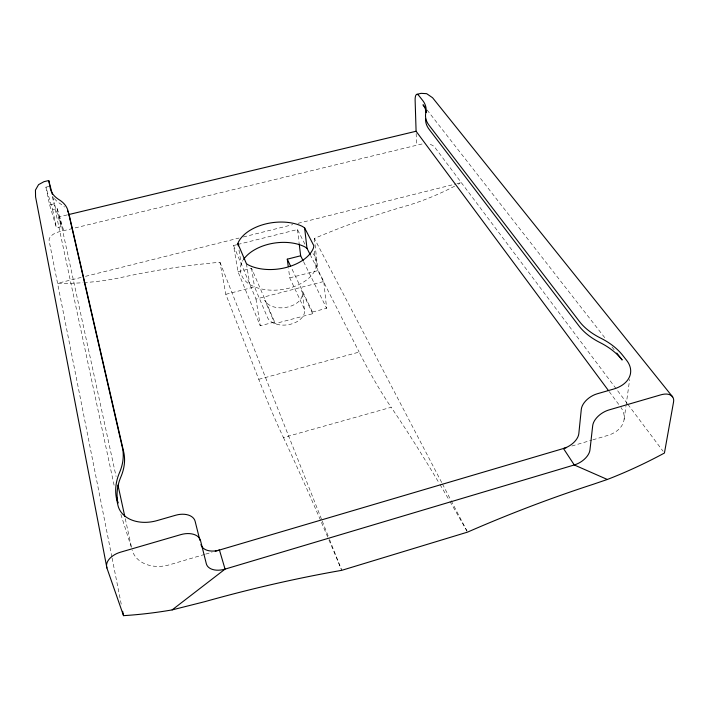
<?xml version="1.0" encoding="UTF-8"?>
<svg xmlns="http://www.w3.org/2000/svg" width="709" height="709" viewBox="0 0 709 709"><rect width="100%" height="100%" fill="white"/><g stroke="black" fill="none" stroke-linecap="round" stroke-linejoin="round"><path stroke-width="0.53" stroke-dasharray="3.54 2.66" d="M624.115 419.356L625.923 406.408M626.065 405.335L629.672 379.439M204.653 554.411L169.788 564.701A32.96 25.125 -19.5 0 1 132.096 549.945M205.707 554.101L212.044 552.222M571.853 446.023L591.793 440.138M592.839 439.828L607.524 435.494A31.391 21.669 7.8 0 0 620.995 407.498M83.919 282.652A267.133 246.564 -0.3 0 0 117.774 278.238A493.925 294.191 -16.9 0 1 219.958 262.268L225.817 294.306L258.758 379.324A593.353 79.222 77.7 0 0 283.44 437.568L391.173 407.285A1710.197 168.166 69.2 0 1 438.933 482.776M258.758 379.324L359.135 352.089A579.12 146.692 80.1 0 0 391.173 407.285M312.669 313.706L301.671 290.601A19.249 12.15 -7.8 0 1 288.439 306.882A19.249 12.15 -7.8 0 1 264.803 300.173L274.879 323.667L312.669 313.706L312.465 312.031L291.08 267.151M236.726 244.738L233.527 245.544L237.985 271.715L260.256 325.786L274.631 322.001L274.879 323.667M312.465 312.031L326.619 308.309L323.783 281.491L310.826 255.905M233.527 245.544L255.984 299.065L323.783 281.491M225.817 294.306L254.531 286.923L267.435 317.375A18.992 12.221 -7.8 0 0 290.779 324.173A18.992 12.221 -7.8 0 0 303.798 307.839L289.742 277.857L288.51 268.516M289.742 277.857L317.907 270.608L359.135 352.089M237.985 271.715L251.553 268.268L274.631 322.001M81.189 277.414L57.571 283.308A267.133 246.564 -0.3 0 0 82.909 282.723M85.488 276.342L239.03 238.038M243.329 236.966L292.72 224.647M298.09 223.308L455.931 183.932M457.004 183.666L461.302 182.594A268.259 228.218 -50.8 0 1 458.448 184.163M237.79 244.472L297.47 229.53L304.976 244.348M45.925 187.158L49.63 204.928L56.454 227.811L61.142 226.676L57.252 208.73L52.661 209.82L45.925 187.158L50.596 186.059M67.142 214.933L59.609 216.741L116.09 476.475M59.432 218.789L60.159 218.62M49.63 204.928L54.398 203.793L61.142 226.676M313.059 253.618L315.106 256.233L316.763 262.179L315.797 268.445A38.552 23.557 -7.8 0 1 288.811 288.217A38.552 23.557 -7.8 0 1 251.066 285.195C243.081 281.118 237.604 271.653 241.592 262.933A38.552 23.557 -7.8 0 1 242.983 260.327M427.084 109.992L605.185 338.228M611.982 346.94L614.703 350.423M627.252 403.536L434.67 147.144A10.936 5.876 -2.8 0 0 428.36 144.016M627.917 404.422L663.101 451.261M609.226 391.598L619.108 404.928M454.62 186.192A268.259 228.218 -50.8 0 1 408.233 205.362A466.744 276.918 -25.4 0 0 314.388 238.446L441.937 483.015M442.443 483.999L450.64 499.712M451.154 500.696L467.036 531.147M303.594 261.718L326.619 308.309M219.958 262.268L321.833 520.025M322.24 521.053L329.144 538.503M329.552 539.531L341.72 570.337M120.858 514.397L131.528 547.933M57.252 208.73L63.695 230.673M125.271 518.678L131.626 547.897M52.829 196.49L54.398 203.793M52.422 196.783L114.229 485.842M52.661 209.82L56.454 227.811M111.88 556.999L49.134 240.812A11.698 6.47 -14.4 0 1 59.184 231.763L420.588 144.299A10.936 5.876 -2.8 0 1 423.344 143.847M112.093 558.089L121.576 605.876M238.995 250.162L241.317 264.103M246.413 263.668L249.754 284.22M255.984 299.065L260.256 325.786M251.553 268.268L254.531 286.923M302.433 293.686L304.56 310.941M297.47 229.53L299.065 242.655M314.388 238.446L317.907 270.608M314.442 251.172L316.117 266.354M416.165 133.407L416.537 145.283M440.014 484.593A1710.197 168.166 69.2 0 1 449.409 500.536M449.976 501.502A1710.197 168.166 69.2 0 1 466.983 531.13M283.44 437.568A1765.64 89.848 72 0 1 328.497 538.884M328.932 539.912A1765.64 89.848 72 0 1 341.286 569.292M54.407 198.591A51.252 26.986 -12.3 0 0 60.247 203.722A54.425 29.166 -15.2 0 1 64.501 207.046"/><path stroke-width="1.06" d="M237.923 243.728L238.206 242.558A39.155 23.37 -7.8 0 1 302.38 226.401L304.613 227.864L313.848 245.748L313.511 247.831A39.155 23.37 -7.8 0 1 286.055 267.532A39.155 23.37 -7.8 0 1 247.733 264.634L246.413 263.668L237.923 243.728L238.277 245.872M172.136 609.9L225.063 569.114L574.272 464.962A16.156 9.492 -30.9 0 0 589.959 449.949L592.697 425.684A16.511 9.758 -32.4 0 1 608.978 409.944L660.912 394.816A16.493 9.527 -33.7 0 1 673.55 402.003L664.43 453.033A368.919 248.531 -38.2 0 1 607.338 479.47L592.99 484.362A589.684 241.769 -25.3 0 0 467.541 532.122L341.72 570.337A634.201 261.789 -19.5 0 0 204.901 601.64L172.136 609.9A339.611 248.301 -16.5 0 1 123.517 615.651L106.908 567.989L35.574 196.889L35.45 190.083L38.561 184.65L44.02 181.655L48.735 180.547L52.386 194.399M215.217 551.292L566.615 447.574M288.235 266.442L287.278 259.175L300.651 255.772L303.097 260.726M68.224 214.676L416.094 131.245L608.561 390.703M416.848 94.332L421.075 93.349L426.65 93.668L432.587 97.753L672.619 396.872M607.338 479.47L574.272 464.962L563.46 448.496A15.899 9.527 -31.1 0 0 578.828 433.607L581.291 409.394A16.245 9.784 -32.6 0 1 597.217 393.787L613.4 389.126A32.632 21.58 6.6 0 0 626.659 360.394L622.777 355.439A68.862 46.262 5.3 0 0 600.665 338.113A65.981 40.599 6.4 0 1 579.395 321.443L429.034 125.236A52.581 26.924 -1.6 0 1 425.817 112.66A51.172 26.189 -4.4 0 0 422.901 100.749L418.824 95.564A11.388 3.359 78.2 0 0 415.128 100.368L416.094 131.245M310.347 254.948L306.979 248.301L304.773 246.821A38.552 23.557 -7.8 0 0 243.55 259.467M425.046 107.378L422.998 104.772A51.03 26.26 -4.4 0 1 426.162 112.571M616.741 353.038L622.174 360.004A68.605 46.289 5.4 0 0 600.16 342.651A65.742 40.643 6.5 0 1 578.978 325.954L429.131 129.322A52.431 26.986 -1.6 0 1 425.622 118.846M287.278 259.175L290.61 266.159M199.885 540.311L195.135 521.319A17.282 11.14 -17 0 0 175.672 515.239L157.176 520.566A34.333 25.161 -18.3 0 1 117.862 504.968L116.551 498.808A71.786 52.714 -15.9 0 1 119.529 472.575A71.529 48.868 -21.1 0 0 122.373 447.547L68.117 211.291A54.584 29.104 -15.2 0 0 59.077 199.699A51.402 26.924 -12.3 0 1 50.312 188.461L48.735 180.547M117.978 485.133L124.802 516.515M116.542 496.663L117.933 503.16A71.503 52.723 -16 0 1 120.867 476.935A71.255 48.877 -21.2 0 0 123.676 451.89L69.278 215.35A54.425 29.166 -15.2 0 0 68.578 213.09M122.657 611.309L123.517 615.651M299.189 243.745L300.651 255.772M304.613 227.864L306.979 248.301M67.541 210.954A54.425 29.166 -15.2 0 1 68.268 212.363M200.948 544.53A16.759 10.6 -18.5 0 0 219.444 550.042L225.063 569.114A17.043 10.573 -18.7 0 1 206.319 563.744L200.523 540.568A17.583 11.122 -17.2 0 0 180.795 534.63L120.565 552.169A17.902 11.22 -15.1 0 0 106.908 567.989"/></g></svg>
